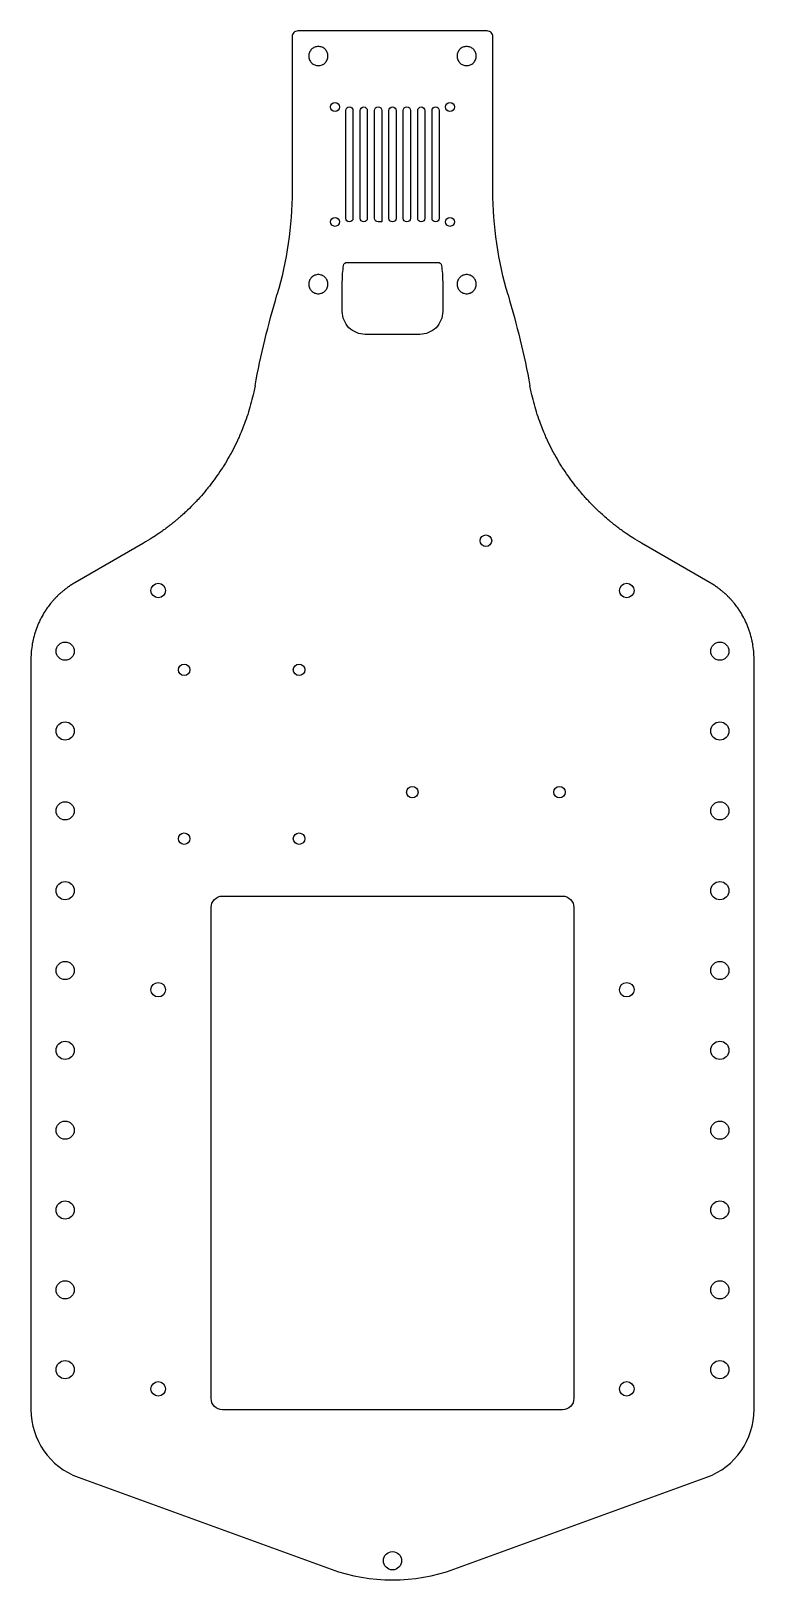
# Model space of a CAD drawing. Header units: inches. Extents: x -5 to 3, y 16.6 to 33.6.
import ezdxf

# ---------------------------------------------------------------- set-up
doc = ezdxf.new("R2010")
doc.units = ezdxf.units.IN
doc.header["$MEASUREMENT"] = 0

msp = doc.modelspace()

# ---------------------------------------------------------------- linework, layer by layer
for p, q in [((-0.7, 30.25), (-1.3, 30.25)), ((-3.731, 27.96), (-4.481, 27.527)), ((2.481, 27.527), (1.731, 27.96))]:
    msp.add_line(p, q)
for points in [[(0.266, 30.683, -0.072311), (0.1, 31.822), (0.1, 33.513, 0.414214), (0.038, 33.575), (-2.038, 33.575, 0.414214), (-2.1, 33.513), (-2.1, 31.822, -0.072311), (-2.266, 30.683)], [(-1.55, 30.5), (-1.55, 30.827, -0.037857), (-1.536, 31.005, -0.370546), (-1.498, 31.039), (-0.502, 31.039, -0.370546), (-0.464, 31.005, -0.037857), (-0.45, 30.827), (-0.45, 30.5)], [(-4.963, 26.693), (-4.963, 18.464, 0.315299), (-4.445, 17.724), (-1.673, 16.716, 0.176327), (-0.327, 16.716), (2.445, 17.724, 0.315299), (2.963, 18.464), (2.963, 26.693)]]:
    msp.add_lwpolyline(points, format="xyb")
for points in [[(-1.512, 31.522), (-1.512, 32.703, -1), (-1.433, 32.703), (-1.433, 31.522, -1)], [(-1.354, 31.522), (-1.354, 32.703, -1), (-1.276, 32.703), (-1.276, 31.522, -1)], [(-1.118, 31.483), (-1.157, 31.483, -0.414214), (-1.197, 31.522), (-1.197, 32.703, -1), (-1.118, 32.703)], [(-1.039, 31.522), (-1.039, 32.703, -1), (-0.961, 32.703), (-0.961, 31.522, -1)], [(-0.882, 31.522), (-0.882, 32.703, -1), (-0.803, 32.703), (-0.803, 31.522, -1)], [(-0.724, 31.522), (-0.724, 32.703, -1), (-0.646, 32.703), (-0.646, 31.522, -1)], [(-0.567, 31.522), (-0.567, 32.703, -1), (-0.488, 32.703), (-0.488, 31.522, -1)], [(-2.988, 18.588), (-2.988, 23.968, -0.414214), (-2.863, 24.093), (0.863, 24.093, -0.414214), (0.988, 23.968), (0.988, 18.588, -0.414214), (0.863, 18.463), (-2.863, 18.463, -0.414214)]]:
    msp.add_lwpolyline(points, format="xyb", close=True)
for centre, radius in [((-1.63, 32.742), 0.0492), ((-0.37, 32.742), 0.0492), ((-1.63, 31.483), 0.0492), ((-0.37, 31.483), 0.0492), ((0.024, 27.988), 0.063), ((-3.568, 27.442), 0.0795), ((1.568, 27.442), 0.0795), ((-4.588, 26.777), 0.1), ((2.588, 26.777), 0.1), ((-3.283, 26.573), 0.063), ((-2.024, 26.573), 0.063), ((-4.588, 25.902), 0.1), ((2.588, 25.902), 0.1), ((-0.783, 25.232), 0.063), ((0.831, 25.232), 0.063), ((-4.588, 25.027), 0.1), ((2.588, 25.027), 0.1), ((-3.283, 24.722), 0.063), ((-2.024, 24.722), 0.063), ((-4.588, 24.152), 0.1), ((2.588, 24.152), 0.1), ((-4.588, 23.277), 0.1), ((2.588, 23.277), 0.1), ((-3.568, 23.067), 0.0795), ((1.568, 23.067), 0.0795), ((-4.588, 22.402), 0.1), ((2.588, 22.402), 0.1), ((-4.588, 21.527), 0.1), ((2.588, 21.527), 0.1), ((-4.588, 20.652), 0.1), ((2.588, 20.652), 0.1), ((-4.588, 19.777), 0.1), ((2.588, 19.777), 0.1), ((-4.588, 18.902), 0.1), ((2.588, 18.902), 0.1), ((-3.568, 18.692), 0.0795), ((1.568, 18.692), 0.0795), ((-1, 16.808), 0.1)]:
    msp.add_circle(centre, radius)
for points, knots in [([(-1.917, 33.3), (-1.917, 33.313), (-1.915, 33.327), (-1.904, 33.353), (-1.896, 33.365), (-1.877, 33.384), (-1.866, 33.392), (-1.84, 33.402), (-1.826, 33.405), (-1.799, 33.405), (-1.785, 33.402), (-1.759, 33.392), (-1.748, 33.384), (-1.729, 33.365), (-1.721, 33.353), (-1.71, 33.327), (-1.707, 33.313), (-1.707, 33.287), (-1.71, 33.273), (-1.721, 33.247), (-1.729, 33.235), (-1.748, 33.216), (-1.759, 33.208), (-1.785, 33.198), (-1.799, 33.195), (-1.826, 33.195), (-1.84, 33.198), (-1.866, 33.208), (-1.877, 33.216), (-1.896, 33.235), (-1.904, 33.247), (-1.915, 33.273), (-1.917, 33.287), (-1.917, 33.3)], [-1.607821, -1.607821, -1.607821, -1.607821, -1.507361, -1.507361, -1.406901, -1.406901, -1.306377, -1.306377, -1.205854, -1.205854, -1.105342, -1.105342, -1.004829, -1.004829, -0.90437, -0.90437, -0.803911, -0.803911, -0.703451, -0.703451, -0.602992, -0.602992, -0.50248, -0.50248, -0.401967, -0.401967, -0.301444, -0.301444, -0.200921, -0.200921, -0.10046, -0.10046, 0, 0, 0, 0]), ([(-0.293, 33.3), (-0.293, 33.313), (-0.29, 33.327), (-0.279, 33.353), (-0.271, 33.365), (-0.252, 33.384), (-0.241, 33.392), (-0.215, 33.402), (-0.201, 33.405), (-0.174, 33.405), (-0.16, 33.402), (-0.134, 33.392), (-0.123, 33.384), (-0.104, 33.365), (-0.096, 33.353), (-0.085, 33.327), (-0.083, 33.313), (-0.083, 33.287), (-0.085, 33.273), (-0.096, 33.247), (-0.104, 33.235), (-0.123, 33.216), (-0.134, 33.208), (-0.16, 33.198), (-0.174, 33.195), (-0.201, 33.195), (-0.215, 33.198), (-0.241, 33.208), (-0.252, 33.216), (-0.271, 33.235), (-0.279, 33.247), (-0.29, 33.273), (-0.293, 33.287), (-0.293, 33.3)], [-1.607821, -1.607821, -1.607821, -1.607821, -1.507362, -1.507362, -1.406903, -1.406903, -1.30639, -1.30639, -1.205878, -1.205878, -1.105355, -1.105355, -1.004831, -1.004831, -0.904371, -0.904371, -0.803911, -0.803911, -0.70345, -0.70345, -0.60299, -0.60299, -0.502467, -0.502467, -0.401943, -0.401943, -0.301431, -0.301431, -0.200918, -0.200918, -0.100459, -0.100459, 0, 0, 0, 0]), ([(-1.917, 30.8), (-1.917, 30.813), (-1.915, 30.827), (-1.904, 30.853), (-1.896, 30.865), (-1.877, 30.884), (-1.866, 30.892), (-1.84, 30.902), (-1.826, 30.905), (-1.799, 30.905), (-1.785, 30.902), (-1.759, 30.892), (-1.748, 30.884), (-1.729, 30.865), (-1.721, 30.853), (-1.71, 30.827), (-1.707, 30.813), (-1.707, 30.787), (-1.71, 30.773), (-1.721, 30.747), (-1.729, 30.735), (-1.748, 30.716), (-1.759, 30.708), (-1.785, 30.698), (-1.799, 30.695), (-1.826, 30.695), (-1.84, 30.698), (-1.866, 30.708), (-1.877, 30.716), (-1.896, 30.735), (-1.904, 30.747), (-1.915, 30.773), (-1.917, 30.787), (-1.917, 30.8)], [-1.607821, -1.607821, -1.607821, -1.607821, -1.507361, -1.507361, -1.406901, -1.406901, -1.306377, -1.306377, -1.205854, -1.205854, -1.105342, -1.105342, -1.004829, -1.004829, -0.90437, -0.90437, -0.803911, -0.803911, -0.703451, -0.703451, -0.602992, -0.602992, -0.50248, -0.50248, -0.401967, -0.401967, -0.301444, -0.301444, -0.200921, -0.200921, -0.10046, -0.10046, 0, 0, 0, 0]), ([(-0.293, 30.8), (-0.293, 30.813), (-0.29, 30.827), (-0.279, 30.853), (-0.271, 30.865), (-0.252, 30.884), (-0.241, 30.892), (-0.215, 30.902), (-0.201, 30.905), (-0.174, 30.905), (-0.16, 30.902), (-0.134, 30.892), (-0.123, 30.884), (-0.104, 30.865), (-0.096, 30.853), (-0.085, 30.827), (-0.083, 30.813), (-0.083, 30.787), (-0.085, 30.773), (-0.096, 30.747), (-0.104, 30.735), (-0.123, 30.716), (-0.134, 30.708), (-0.16, 30.698), (-0.174, 30.695), (-0.201, 30.695), (-0.215, 30.698), (-0.241, 30.708), (-0.252, 30.716), (-0.271, 30.735), (-0.279, 30.747), (-0.29, 30.773), (-0.293, 30.787), (-0.293, 30.8)], [-1.607821, -1.607821, -1.607821, -1.607821, -1.507362, -1.507362, -1.406903, -1.406903, -1.30639, -1.30639, -1.205878, -1.205878, -1.105355, -1.105355, -1.004831, -1.004831, -0.904371, -0.904371, -0.803911, -0.803911, -0.70345, -0.70345, -0.60299, -0.60299, -0.502467, -0.502467, -0.401943, -0.401943, -0.301431, -0.301431, -0.200918, -0.200918, -0.100459, -0.100459, 0, 0, 0, 0]), ([(-2.507, 29.687), (-2.475, 29.855), (-2.439, 30.022), (-2.359, 30.354), (-2.314, 30.519), (-2.266, 30.683)], [0, 0, 0, 0, 1.301003, 1.301003, 2.602005, 2.602005, 2.602005, 2.602005]), ([(0.266, 30.683), (0.314, 30.519), (0.359, 30.354), (0.439, 30.022), (0.475, 29.855), (0.507, 29.687)], [0, 0, 0, 0, 1.301003, 1.301003, 2.602005, 2.602005, 2.602005, 2.602005]), ([(-1.3, 30.25), (-1.331, 30.25), (-1.365, 30.256), (-1.426, 30.282), (-1.455, 30.301), (-1.499, 30.345), (-1.518, 30.374), (-1.544, 30.435), (-1.55, 30.469), (-1.55, 30.5)], [-0.9568484, -0.9568484, -0.9568484, -0.9568484, -0.7176302, -0.7176302, -0.478412, -0.478412, -0.239206, -0.239206, 0, 0, 0, 0]), ([(-0.45, 30.5), (-0.45, 30.469), (-0.456, 30.435), (-0.482, 30.374), (-0.501, 30.345), (-0.545, 30.301), (-0.574, 30.282), (-0.635, 30.256), (-0.669, 30.25), (-0.7, 30.25)], [-1.9136489, -1.9136489, -1.9136489, -1.9136489, -1.6744509, -1.6744509, -1.435253, -1.435253, -1.1960267, -1.1960267, -0.9568005, -0.9568005, -0.9568005, -0.9568005]), ([(-2.507, 29.687), (-2.511, 29.663), (-2.531, 29.567), (-2.566, 29.435), (-2.619, 29.276), (-2.661, 29.172), (-2.707, 29.069), (-2.74, 29.002), (-2.784, 28.92), (-2.822, 28.855), (-2.871, 28.776), (-2.913, 28.714), (-2.967, 28.639), (-3.012, 28.58), (-3.07, 28.509), (-3.119, 28.454), (-3.181, 28.388), (-3.233, 28.336), (-3.288, 28.284), (-3.322, 28.254), (-3.349, 28.231), (-3.362, 28.219), (-3.377, 28.207), (-3.388, 28.198), (-3.398, 28.19), (-3.405, 28.184), (-3.415, 28.176), (-3.426, 28.167), (-3.446, 28.152), (-3.467, 28.135), (-3.501, 28.11), (-3.531, 28.088), (-3.577, 28.056), (-3.641, 28.014), (-3.698, 27.979), (-3.731, 27.96)], [17.547092, 17.547092, 17.547092, 17.547092, 17.671024, 18.045146, 18.232206, 18.512797, 18.606327, 18.793388, 18.886918, 19.073979, 19.167509, 19.35457, 19.4481, 19.63516, 19.728691, 19.915751, 20.009282, 20.196342, 20.289872, 20.406785, 20.430168, 20.476933, 20.500316, 20.535389, 20.547081, 20.570463, 20.582155, 20.617228, 20.640611, 20.710759, 20.757524, 20.851054, 20.897819, 21.038115, 21.225175, 21.225175, 21.225175, 21.225175]), ([(1.731, 27.96), (1.698, 27.979), (1.641, 28.014), (1.577, 28.056), (1.531, 28.088), (1.501, 28.11), (1.467, 28.135), (1.446, 28.152), (1.424, 28.169), (1.41, 28.18), (1.389, 28.197), (1.369, 28.214), (1.332, 28.245), (1.292, 28.281), (1.239, 28.33), (1.2, 28.368), (1.163, 28.407), (1.138, 28.434), (1.101, 28.475), (1.065, 28.516), (1.012, 28.58), (0.967, 28.639), (0.913, 28.714), (0.871, 28.776), (0.822, 28.855), (0.784, 28.92), (0.74, 29.002), (0.707, 29.069), (0.661, 29.172), (0.619, 29.276), (0.566, 29.435), (0.531, 29.567), (0.511, 29.663), (0.507, 29.687)], [0.947472, 0.947472, 0.947472, 0.947472, 1.134532, 1.274828, 1.321593, 1.415123, 1.461888, 1.532036, 1.555419, 1.602184, 1.625566, 1.695714, 1.742479, 1.882775, 1.976305, 2.1166, 2.163365, 2.256896, 2.303661, 2.443956, 2.537487, 2.724547, 2.818077, 3.005138, 3.098668, 3.285729, 3.379259, 3.56632, 3.65985, 3.940441, 4.127501, 4.501623, 4.625555, 4.625555, 4.625555, 4.625555]), ([(-4.481, 27.527), (-4.494, 27.52), (-4.518, 27.505), (-4.547, 27.486), (-4.575, 27.465), (-4.597, 27.448), (-4.621, 27.429), (-4.637, 27.415), (-4.652, 27.402), (-4.662, 27.392), (-4.673, 27.382), (-4.68, 27.375), (-4.687, 27.368), (-4.692, 27.363), (-4.699, 27.355), (-4.706, 27.348), (-4.718, 27.334), (-4.732, 27.319), (-4.756, 27.29), (-4.781, 27.257), (-4.817, 27.204), (-4.845, 27.155), (-4.877, 27.091), (-4.899, 27.039), (-4.922, 26.971), (-4.937, 26.916), (-4.951, 26.846), (-4.96, 26.776), (-4.963, 26.721), (-4.963, 26.693)], [0, 0, 0, 0, 0.189356, 0.378711, 0.473389, 0.662745, 0.757423, 0.89944, 0.946779, 1.041456, 1.088795, 1.159804, 1.183473, 1.230812, 1.254482, 1.32549, 1.372829, 1.514846, 1.609524, 1.893557, 2.082913, 2.461624, 2.65098, 3.029691, 3.219047, 3.597759, 3.787114, 4.165826, 4.544537, 4.544537, 4.544537, 4.544537]), ([(2.963, 26.693), (2.963, 26.721), (2.96, 26.776), (2.951, 26.846), (2.937, 26.916), (2.922, 26.971), (2.899, 27.039), (2.877, 27.091), (2.845, 27.155), (2.817, 27.204), (2.781, 27.257), (2.756, 27.29), (2.732, 27.319), (2.718, 27.334), (2.706, 27.348), (2.699, 27.355), (2.692, 27.363), (2.687, 27.368), (2.68, 27.375), (2.673, 27.382), (2.662, 27.392), (2.652, 27.402), (2.637, 27.415), (2.621, 27.429), (2.597, 27.448), (2.575, 27.465), (2.547, 27.486), (2.518, 27.505), (2.494, 27.52), (2.481, 27.527)], [8.97392, 8.97392, 8.97392, 8.97392, 9.352631, 9.731342, 9.920698, 10.29941, 10.488765, 10.867477, 11.056832, 11.435544, 11.6249, 11.908933, 12.003611, 12.145628, 12.192967, 12.263975, 12.287645, 12.334983, 12.358653, 12.429661, 12.477, 12.571678, 12.619017, 12.761034, 12.855712, 13.045067, 13.139745, 13.329101, 13.518457, 13.518457, 13.518457, 13.518457])]:
    msp.add_open_spline(points, degree=3, knots=knots)

doc.saveas('drawing.dxf')
